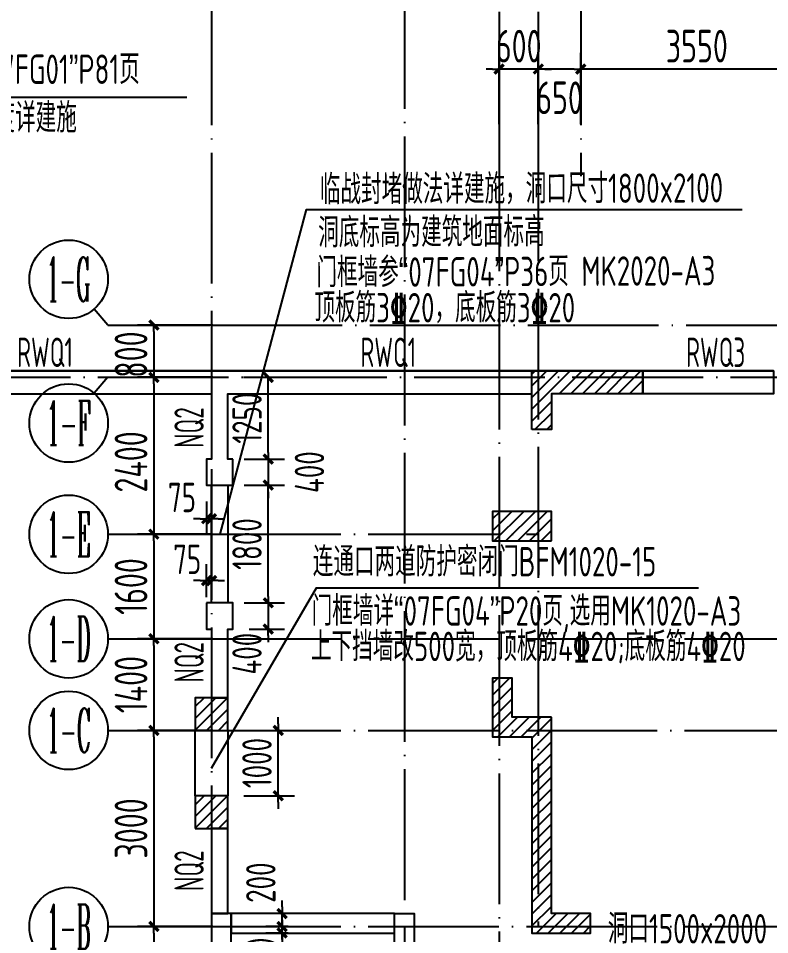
# Model space of a CAD drawing. Header units: millimetres. Extents: x 156735 to 386235, y 467499 to 703525.
# Drawn here: x 298241 to 309736, y 661020 to 675036 of the extents above; entities that cross this region are included whole.
import ezdxf
from ezdxf.enums import TextEntityAlignment as Align

# ---------------------------------------------------------------- set-up
doc = ezdxf.new("R2010")
doc.units = ezdxf.units.MM
doc.header["$LTSCALE"] = 100
doc.header["$PDMODE"] = 35
doc.header["$PDSIZE"] = 200
doc.linetypes.add('DOTE', pattern=[2.42, 2, -0.2, 0.02, -0.2])
for name, color, linetype in [('B-TEXT', 7, 'Continuous'), ('COLU', 7, 'Continuous'), ('colu-主楼', 7, 'Continuous'), ('h斜线-主楼', 7, 'Continuous'), ('h斜线-柱', 7, 'Continuous'), ('Q-AXIS', 3, 'Continuous'), ('Q-DIM', 4, 'Continuous'), ('Q-dote', 253, 'DOTE'), ('Q-TEXT', 2, 'Continuous'), ('Q-门框', 6, 'Continuous'), ('WALL', 3, 'Continuous'), ('wall-主楼', 2, 'Continuous')]:
    doc.layers.add(name, color=color, linetype=linetype)
doc.styles.add('_TCH_AXIS', font='COMPLEX', dxfattribs={"bigfont": 'GBCBIG'})
doc.styles.add('COMPLEX', font='tssdeng.shx', dxfattribs={"width": 0.7, "bigfont": 'tssdchn.shx'})
doc.styles.add('TSSD_Dimension', font='Tssdeng.shx', dxfattribs={"width": 0.7, "bigfont": 'hztxt.shx'})
doc.styles.add('TSSD_REIN', font='Tssdeng.shx', dxfattribs={"width": 0.7, "bigfont": 'hztxt.shx'})
doc.dimstyles.new('TSSD_100_100$0', dxfattribs={"dimtxt": 300, "dimasz": 100, "dimexe": 250, "dimexo": 250, "dimgap": 100, "dimtad": 1, "dimdec": 0, "dimzin": 0, "dimdsep": 46, "dimtxsty": 'TSSD_Dimension', "dimblk": '_tsdbk', "dimblk1": '_tsdbk', "dimblk2": '_tsdbk', "dimsah": 1, "dimcen": 0, "dimclrt": 7, "dimadec": 0, "dimazin": 0, "dimtfac": 1, "dimtdec": 0, "dimtix": 1, "dimtmove": 2, "dimatfit": 3, "dimldrblk": '_tsdbk', "dimfxl": 1, "dimtolj": 1, "dimtzin": 0, "dimarcsym": 0})
pattern_1 = [(45, (-467527.32, -323147.44), (-89.802561, 89.802561), [])]

# ---------------------------------------------------------------- blocks, each defined once
blk = doc.blocks.new('_tsdbk')
blk.add_line((-1, 0), (0, 0))
at = {"const_width": 0.5}
blk.add_lwpolyline([(-0.7, -0.7), (0.7, 0.7)], dxfattribs=at)
blk = doc.blocks.new('*D581')
at = {"layer": 'Defpoints', "color": 0}
for p in [(301465, 661145), (300315, 657445), (301465, 657445)]:
    blk.add_point(p, dxfattribs=at)
at = {"layer": 'Q-AXIS', "color": 0, "lineweight": -2}
for p, q in [((301215, 661145), (300065, 661145)), ((300315, 661045), (300315, 657545)), ((301215, 657445), (300065, 657445))]:
    blk.add_line(p, q, dxfattribs=at)
at = {"layer": 'Q-AXIS', "color": 0, "lineweight": -2, "xscale": 100, "yscale": 100, "zscale": 100}
for p, rotation in [((300315, 661145), 90), ((300315, 657445), 270)]:
    blk.add_blockref('_tsdbk', p, dxfattribs=dict(at, rotation=rotation))
at = {"layer": 'Q-AXIS', "color": 7, "insert": (299965, 659295), "char_height": 500, "attachment_point": 5, "rotation": 90, "style": 'TSSD_Dimension'}
blk.add_mtext('\\A1;3700', dxfattribs=at)
blk = doc.blocks.new('_AXISO')
blk.add_circle((0, 0), 0.5)
at = {"layer": 'B-TEXT', "style": 'COMPLEX', "width": 1.450893}
blk.add_attdef('A', text='', height=0.56, dxfattribs=at).set_placement((0.249375, -0.28), (0.749375, -0.28), align=Align.FIT)
blk = doc.blocks.new('*D590')
at = {"layer": 'Defpoints', "color": 0}
for p in [(301465, 669545), (300315, 667145), (301435, 667145)]:
    blk.add_point(p, dxfattribs=at)
at = {"layer": 'Q-AXIS', "color": 0, "lineweight": -2}
for p, q in [((301215, 669545), (300065, 669545)), ((300315, 669445), (300315, 667245)), ((301185, 667145), (300065, 667145))]:
    blk.add_line(p, q, dxfattribs=at)
at = {"layer": 'Q-AXIS', "color": 0, "lineweight": -2, "xscale": 100, "yscale": 100, "zscale": 100}
for p, rotation in [((300315, 669545), 90), ((300315, 667145), 270)]:
    blk.add_blockref('_tsdbk', p, dxfattribs=dict(at, rotation=rotation))
at = {"layer": 'Q-AXIS', "color": 7, "insert": (299965, 668251), "char_height": 500, "attachment_point": 5, "rotation": 90, "style": 'TSSD_Dimension'}
blk.add_mtext('\\A1;2400', dxfattribs=at)
blk = doc.blocks.new('*D591')
at = {"layer": 'Defpoints', "color": 0}
for p in [(301465, 664145), (300315, 661145), (301465, 661145)]:
    blk.add_point(p, dxfattribs=at)
at = {"layer": 'Q-AXIS', "color": 0, "lineweight": -2}
for p, q in [((301215, 664145), (300065, 664145)), ((300315, 664045), (300315, 661245)), ((301215, 661145), (300065, 661145))]:
    blk.add_line(p, q, dxfattribs=at)
at = {"layer": 'Q-AXIS', "color": 0, "lineweight": -2, "xscale": 100, "yscale": 100, "zscale": 100}
for p, rotation in [((300315, 664145), 90), ((300315, 661145), 270)]:
    blk.add_blockref('_tsdbk', p, dxfattribs=dict(at, rotation=rotation))
at = {"layer": 'Q-AXIS', "color": 7, "insert": (299965, 662645), "char_height": 500, "attachment_point": 5, "rotation": 90, "style": 'TSSD_Dimension'}
blk.add_mtext('\\A1;3000', dxfattribs=at)
blk = doc.blocks.new('*D592')
at = {"layer": 'Defpoints', "color": 0}
for p in [(301465, 665545), (300315, 664145), (301465, 664145)]:
    blk.add_point(p, dxfattribs=at)
at = {"layer": 'Q-AXIS', "color": 0, "lineweight": -2}
for p, q in [((301215, 665545), (300065, 665545)), ((300315, 665445), (300315, 664245)), ((301215, 664145), (300065, 664145))]:
    blk.add_line(p, q, dxfattribs=at)
at = {"layer": 'Q-AXIS', "color": 0, "lineweight": -2, "xscale": 100, "yscale": 100, "zscale": 100}
for p, rotation in [((300315, 665545), 90), ((300315, 664145), 270)]:
    blk.add_blockref('_tsdbk', p, dxfattribs=dict(at, rotation=rotation))
at = {"layer": 'Q-AXIS', "color": 7, "insert": (299965, 664845), "char_height": 500, "attachment_point": 5, "rotation": 90, "style": 'TSSD_Dimension'}
blk.add_mtext('\\A1;1400', dxfattribs=at)
blk = doc.blocks.new('*D593')
at = {"layer": 'Defpoints', "color": 0}
for p in [(301436, 667145), (300315, 665545), (301465, 665545)]:
    blk.add_point(p, dxfattribs=at)
at = {"layer": 'Q-AXIS', "color": 0, "lineweight": -2}
for p, q in [((301186, 667145), (300065, 667145)), ((300315, 667045), (300315, 665645)), ((301215, 665545), (300065, 665545))]:
    blk.add_line(p, q, dxfattribs=at)
at = {"layer": 'Q-AXIS', "color": 0, "lineweight": -2, "xscale": 100, "yscale": 100, "zscale": 100}
for p, rotation in [((300315, 667145), 90), ((300315, 665545), 270)]:
    blk.add_blockref('_tsdbk', p, dxfattribs=dict(at, rotation=rotation))
at = {"layer": 'Q-AXIS', "color": 7, "insert": (299965, 666345), "char_height": 500, "attachment_point": 5, "rotation": 90, "style": 'TSSD_Dimension'}
blk.add_mtext('\\A1;1600', dxfattribs=at)
blk = doc.blocks.new('*D594')
at = {"layer": 'Defpoints', "color": 0}
for p in [(301465, 670345), (300315, 669545), (301435, 669545)]:
    blk.add_point(p, dxfattribs=at)
at = {"layer": 'Q-AXIS', "color": 0, "lineweight": -2}
for p, q in [((301215, 670345), (300065, 670345)), ((300315, 670245), (300315, 669645)), ((301185, 669545), (300065, 669545))]:
    blk.add_line(p, q, dxfattribs=at)
at = {"layer": 'Q-AXIS', "color": 0, "lineweight": -2, "xscale": 100, "yscale": 100, "zscale": 100}
for p, rotation in [((300315, 670345), 90), ((300315, 669545), 270)]:
    blk.add_blockref('_tsdbk', p, dxfattribs=dict(at, rotation=rotation))
at = {"layer": 'Q-AXIS', "color": 7, "insert": (299965, 669892), "char_height": 500, "attachment_point": 5, "rotation": 90, "style": 'TSSD_Dimension'}
blk.add_mtext('\\A1;800', dxfattribs=at)
blk = doc.blocks.new('*D607')
at = {"layer": 'Defpoints', "color": 0}
for p in [(306846, 674260), (306846, 673168), (310396, 673168)]:
    blk.add_point(p, dxfattribs=at)
at = {"layer": 'Q-AXIS', "color": 0, "lineweight": -2}
for p, q in [((306846, 673418), (306846, 674510)), ((310396, 673418), (310396, 674510)), ((310296, 674260), (306946, 674260))]:
    blk.add_line(p, q, dxfattribs=at)
at = {"layer": 'Q-AXIS', "color": 0, "lineweight": -2, "xscale": 100, "yscale": 100, "zscale": 100, "rotation": 180}
blk.add_blockref('_tsdbk', (306846, 674260), dxfattribs=at)
at = {"layer": 'Q-AXIS', "color": 0, "lineweight": -2, "xscale": 100, "yscale": 100, "zscale": 100}
blk.add_blockref('_tsdbk', (310396, 674260), dxfattribs=at)
at = {"layer": 'Q-AXIS', "color": 7, "insert": (308621, 674610), "char_height": 500, "attachment_point": 5, "style": 'TSSD_Dimension'}
blk.add_mtext('\\A1;3550', dxfattribs=at)
blk = doc.blocks.new('*D608')
at = {"layer": 'Defpoints', "color": 0}
for p in [(306196, 674260), (306196, 673168), (306846, 673168)]:
    blk.add_point(p, dxfattribs=at)
at = {"layer": 'Q-AXIS', "color": 0, "lineweight": -2}
for p, q in [((306196, 673418), (306196, 674510)), ((306846, 673418), (306846, 674510)), ((306746, 674260), (306296, 674260))]:
    blk.add_line(p, q, dxfattribs=at)
at = {"layer": 'Q-AXIS', "color": 0, "lineweight": -2, "xscale": 100, "yscale": 100, "zscale": 100, "rotation": 180}
blk.add_blockref('_tsdbk', (306196, 674260), dxfattribs=at)
at = {"layer": 'Q-AXIS', "color": 0, "lineweight": -2, "xscale": 100, "yscale": 100, "zscale": 100}
blk.add_blockref('_tsdbk', (306846, 674260), dxfattribs=at)
at = {"layer": 'Q-AXIS', "color": 7, "insert": (306521, 673820), "char_height": 500, "attachment_point": 5, "style": 'TSSD_Dimension'}
blk.add_mtext('\\A1;650', dxfattribs=at)
blk = doc.blocks.new('*D609')
at = {"layer": 'Defpoints', "color": 0}
for p in [(305596, 674260), (305596, 673168), (306196, 673168)]:
    blk.add_point(p, dxfattribs=at)
at = {"layer": 'Q-AXIS', "color": 0, "lineweight": -2}
for p, q in [((305596, 673418), (305596, 674510)), ((306196, 673418), (306196, 674510)), ((305496, 674260), (305396, 674260)), ((306196, 674260), (305596, 674260)), ((306296, 674260), (306396, 674260))]:
    blk.add_line(p, q, dxfattribs=at)
at = {"layer": 'Q-AXIS', "color": 0, "lineweight": -2, "xscale": 100, "yscale": 100, "zscale": 100}
blk.add_blockref('_tsdbk', (305596, 674260), dxfattribs=at)
at = {"layer": 'Q-AXIS', "color": 0, "lineweight": -2, "xscale": 100, "yscale": 100, "zscale": 100, "rotation": 180}
blk.add_blockref('_tsdbk', (306196, 674260), dxfattribs=at)
at = {"layer": 'Q-AXIS', "color": 7, "insert": (305896, 674610), "char_height": 500, "attachment_point": 5, "style": 'TSSD_Dimension'}
blk.add_mtext('\\A1;600', dxfattribs=at)
blk = doc.blocks.new('*D868')
at = {"layer": 'Defpoints', "color": 0}
for p in [(301465, 664145), (302217, 664145), (301443, 663145)]:
    blk.add_point(p, dxfattribs=at)
at = {"layer": 'Q-DIM', "color": 0, "lineweight": -2}
for p, q in [((302217, 664245), (302217, 664345)), ((301715, 664145), (302467, 664145)), ((302217, 663145), (302217, 664145)), ((301693, 663145), (302467, 663145)), ((302217, 663045), (302217, 662945))]:
    blk.add_line(p, q, dxfattribs=at)
at = {"layer": 'Q-DIM', "color": 0, "lineweight": -2, "xscale": 100, "yscale": 100, "zscale": 100}
for p, rotation in [((302217, 664145), 270), ((302217, 663145), 90)]:
    blk.add_blockref('_tsdbk', p, dxfattribs=dict(at, rotation=rotation))
at = {"layer": 'Q-DIM', "color": 7, "insert": (301892, 663645), "char_height": 450, "attachment_point": 5, "rotation": 90, "style": 'TSSD_Dimension'}
blk.add_mtext('\\A1;1000', dxfattribs=at)
blk = doc.blocks.new('*D871')
at = {"layer": 'Defpoints', "color": 0}
for p in [(301446, 667895), (302065, 667895), (301446, 666095)]:
    blk.add_point(p, dxfattribs=at)
at = {"layer": 'Q-DIM', "color": 0, "lineweight": -2}
for p, q in [((301696, 667895), (302315, 667895)), ((302065, 666195), (302065, 667795)), ((301696, 666095), (302315, 666095))]:
    blk.add_line(p, q, dxfattribs=at)
at = {"layer": 'Q-DIM', "color": 0, "lineweight": -2, "xscale": 100, "yscale": 100, "zscale": 100}
for p, rotation in [((302065, 667895), 90), ((302065, 666095), 270)]:
    blk.add_blockref('_tsdbk', p, dxfattribs=dict(at, rotation=rotation))
at = {"layer": 'Q-DIM', "color": 7, "insert": (301740, 666995), "char_height": 450, "attachment_point": 5, "rotation": 90, "style": 'TSSD_Dimension'}
blk.add_mtext('\\A1;1800', dxfattribs=at)
blk = doc.blocks.new('*D872')
at = {"layer": 'Defpoints', "color": 0}
for p in [(301435, 669545), (302065, 669545), (301446, 668295)]:
    blk.add_point(p, dxfattribs=at)
at = {"layer": 'Q-DIM', "color": 0, "lineweight": -2}
for p, q in [((301685, 669545), (302315, 669545)), ((302065, 668395), (302065, 669445)), ((301696, 668295), (302315, 668295))]:
    blk.add_line(p, q, dxfattribs=at)
at = {"layer": 'Q-DIM', "color": 0, "lineweight": -2, "xscale": 100, "yscale": 100, "zscale": 100}
for p, rotation in [((302065, 669545), 90), ((302065, 668295), 270)]:
    blk.add_blockref('_tsdbk', p, dxfattribs=dict(at, rotation=rotation))
at = {"layer": 'Q-DIM', "color": 7, "insert": (301740, 668920), "char_height": 450, "attachment_point": 5, "rotation": 90, "style": 'TSSD_Dimension'}
blk.add_mtext('\\A1;1250', dxfattribs=at)
blk = doc.blocks.new('*D873')
at = {"layer": 'Defpoints', "color": 0}
for p in [(301521, 666095), (301521, 665695), (302065, 665695)]:
    blk.add_point(p, dxfattribs=at)
at = {"layer": 'Q-DIM', "color": 0, "lineweight": -2}
for p, q in [((302065, 666195), (302065, 666295)), ((301771, 666095), (302315, 666095)), ((302065, 666095), (302065, 665695)), ((301771, 665695), (302315, 665695)), ((302065, 665595), (302065, 665495))]:
    blk.add_line(p, q, dxfattribs=at)
at = {"layer": 'Q-DIM', "color": 0, "lineweight": -2, "xscale": 100, "yscale": 100, "zscale": 100}
for p, rotation in [((302065, 666095), 270), ((302065, 665695), 90)]:
    blk.add_blockref('_tsdbk', p, dxfattribs=dict(at, rotation=rotation))
at = {"layer": 'Q-DIM', "color": 7, "insert": (301740, 665318), "char_height": 450, "attachment_point": 5, "rotation": 90, "style": 'TSSD_Dimension'}
blk.add_mtext('\\A1;400', dxfattribs=at)
blk = doc.blocks.new('*D874')
at = {"layer": 'Defpoints', "color": 0}
for p in [(301446, 668295), (301446, 667895), (302065, 667895)]:
    blk.add_point(p, dxfattribs=at)
at = {"layer": 'Q-DIM', "color": 0, "lineweight": -2}
for p, q in [((302065, 668395), (302065, 668495)), ((301696, 668295), (302315, 668295)), ((302065, 668295), (302065, 667895)), ((301696, 667895), (302315, 667895)), ((302065, 667795), (302065, 667695))]:
    blk.add_line(p, q, dxfattribs=at)
at = {"layer": 'Q-DIM', "color": 0, "lineweight": -2, "xscale": 100, "yscale": 100, "zscale": 100}
for p, rotation in [((302065, 668295), 270), ((302065, 667895), 90)]:
    blk.add_blockref('_tsdbk', p, dxfattribs=dict(at, rotation=rotation))
at = {"layer": 'Q-DIM', "color": 7, "insert": (302695, 668095), "char_height": 450, "attachment_point": 5, "rotation": 90, "style": 'TSSD_Dimension'}
blk.add_mtext('\\A1;400', dxfattribs=at)
blk = doc.blocks.new('*D875')
at = {"layer": 'Defpoints', "color": 0}
for p in [(301196, 666436), (301121, 665934), (301196, 665934)]:
    blk.add_point(p, dxfattribs=at)
at = {"layer": 'Q-DIM', "color": 0, "lineweight": -2}
for p, q in [((301121, 666184), (301121, 666686)), ((301196, 666184), (301196, 666686)), ((301021, 666436), (300921, 666436)), ((301121, 666436), (301196, 666436)), ((301296, 666436), (301396, 666436))]:
    blk.add_line(p, q, dxfattribs=at)
at = {"layer": 'Q-DIM', "color": 0, "lineweight": -2, "xscale": 100, "yscale": 100, "zscale": 100}
blk.add_blockref('_tsdbk', (301121, 666436), dxfattribs=at)
at = {"layer": 'Q-DIM', "color": 0, "lineweight": -2, "xscale": 100, "yscale": 100, "zscale": 100, "rotation": 180}
blk.add_blockref('_tsdbk', (301196, 666436), dxfattribs=at)
at = {"layer": 'Q-DIM', "color": 7, "insert": (300824, 666761), "char_height": 450, "attachment_point": 5, "style": 'TSSD_Dimension'}
blk.add_mtext('\\A1;75', dxfattribs=at)
blk = doc.blocks.new('*D876')
at = {"layer": 'Defpoints', "color": 0}
for p in [(301121, 667895), (301196, 667895), (301121, 667382)]:
    blk.add_point(p, dxfattribs=at)
at = {"layer": 'Q-DIM', "color": 0, "lineweight": -2}
for p, q in [((301121, 667645), (301121, 667132)), ((301196, 667645), (301196, 667132)), ((301021, 667382), (300921, 667382)), ((301196, 667382), (301121, 667382)), ((301296, 667382), (301396, 667382))]:
    blk.add_line(p, q, dxfattribs=at)
at = {"layer": 'Q-DIM', "color": 0, "lineweight": -2, "xscale": 100, "yscale": 100, "zscale": 100}
blk.add_blockref('_tsdbk', (301121, 667382), dxfattribs=at)
at = {"layer": 'Q-DIM', "color": 0, "lineweight": -2, "xscale": 100, "yscale": 100, "zscale": 100, "rotation": 180}
blk.add_blockref('_tsdbk', (301196, 667382), dxfattribs=at)
at = {"layer": 'Q-DIM', "color": 7, "insert": (300745, 667707), "char_height": 450, "attachment_point": 5, "style": 'TSSD_Dimension'}
blk.add_mtext('\\A1;75', dxfattribs=at)
blk = doc.blocks.new('*D959')
at = {"layer": 'Defpoints', "color": 0}
for p in [(302276, 661145), (302617, 661145), (302617, 661045)]:
    blk.add_point(p, dxfattribs=at)
at = {"layer": 'Q-DIM', "color": 0, "lineweight": -2}
for p, q in [((302276, 661245), (302276, 661345)), ((302367, 661145), (302026, 661145)), ((302276, 661045), (302276, 661145)), ((302367, 661045), (302026, 661045)), ((302276, 660945), (302276, 660845))]:
    blk.add_line(p, q, dxfattribs=at)
at = {"layer": 'Q-DIM', "color": 0, "lineweight": -2, "xscale": 100, "yscale": 100, "zscale": 100}
for p, rotation in [((302276, 661145), 270), ((302276, 661045), 90)]:
    blk.add_blockref('_tsdbk', p, dxfattribs=dict(at, rotation=rotation))
at = {"layer": 'Q-DIM', "color": 7, "insert": (301951, 660694), "char_height": 450, "attachment_point": 5, "rotation": 90, "style": 'TSSD_Dimension'}
blk.add_mtext('\\A1;100', dxfattribs=at)
blk = doc.blocks.new('*D960')
at = {"layer": 'Defpoints', "color": 0}
for p in [(302276, 661345), (302691, 661345), (302617, 661145)]:
    blk.add_point(p, dxfattribs=at)
at = {"layer": 'Q-DIM', "color": 0, "lineweight": -2}
for p, q in [((302276, 661445), (302276, 661545)), ((302441, 661345), (302026, 661345)), ((302276, 661145), (302276, 661345)), ((302367, 661145), (302026, 661145)), ((302276, 661045), (302276, 660945))]:
    blk.add_line(p, q, dxfattribs=at)
at = {"layer": 'Q-DIM', "color": 0, "lineweight": -2, "xscale": 100, "yscale": 100, "zscale": 100}
for p, rotation in [((302276, 661345), 270), ((302276, 661145), 90)]:
    blk.add_blockref('_tsdbk', p, dxfattribs=dict(at, rotation=rotation))
at = {"layer": 'Q-DIM', "color": 7, "insert": (301951, 661816), "char_height": 450, "attachment_point": 5, "rotation": 90, "style": 'TSSD_Dimension'}
blk.add_mtext('\\A1;200', dxfattribs=at)

msp = doc.modelspace()

# ---------------------------------------------------------------- hatches: boundary and pattern name
at = {"layer": 'h斜线-主楼'}
h = msp.add_hatch(dxfattribs=at)
h.set_pattern_fill('ANSI31', color=256, scale=40, style=0)
h.set_pattern_definition(pattern_1)
h.paths.add_polyline_path([(306096.5, 668744.7), (306096.5, 669644.7), (307796.5, 669644.7), (307796.5, 669294.7), (306396.5, 669294.7), (306396.5, 668744.7)])
h = msp.add_hatch(dxfattribs=at)
h.set_pattern_fill('ANSI31', color=256, scale=40, style=0)
h.set_pattern_definition(pattern_1)
h.paths.add_polyline_path([(306396.5, 667044.7), (306396.5, 667494.7), (305496.5, 667494.7), (305496.5, 667044.7)])
h = msp.add_hatch(dxfattribs=at)
h.set_pattern_fill('ANSI31', color=256, scale=40, style=0)
h.set_pattern_definition(pattern_1)
h.paths.add_polyline_path([(306396.5, 664344.7), (305796.5, 664344.7), (305796.5, 664944.7), (305496.5, 664944.7), (305496.5, 664044.7), (306096.5, 664044.7), (306096.5, 661044.7), (306996.5, 661044.7), (306996.5, 661344.7), (306396.5, 661344.7)])
at = {"layer": 'h斜线-柱'}
h = msp.add_hatch(dxfattribs=at)
h.set_pattern_fill('ANSI31', color=256, scale=40, style=0)
h.set_pattern_definition([(45, (-467527.32, -321647.44), (-89.802561, 89.802561), [])])
h.paths.add_polyline_path([(300946.5, 664144.7), (301446.5, 664144.7), (301446.5, 664644.7), (300946.5, 664644.7)])
h = msp.add_hatch(dxfattribs=at)
h.set_pattern_fill('ANSI31', color=256, scale=40, style=0)
h.set_pattern_definition(pattern_1)
h.paths.add_polyline_path([(300946.5, 662644.7), (301446.5, 662644.7), (301446.5, 663144.7), (300946.5, 663144.7)])

# ---------------------------------------------------------------- linework, layer by layer
at = {"color": 3, "lineweight": 30}
msp.add_lwpolyline([(295596.5, 669644.7), (306096.5, 669644.7)], dxfattribs=at)
at = {"color": 2, "lineweight": 30}
msp.add_lwpolyline([(306096.5, 669644.7), (307796.5, 669644.7)], dxfattribs=at)
at = {"color": 1, "lineweight": 30}
msp.add_lwpolyline([(307796.5, 669644.7), (309796.5, 669644.7)], dxfattribs=at)
at = {"layer": 'COLU'}
for points in [[(300946.5, 664144.7), (301446.5, 664144.7), (301446.5, 664644.7), (300946.5, 664644.7)], [(300946.5, 662644.7), (301446.5, 662644.7), (301446.5, 663144.7), (300946.5, 663144.7)]]:
    msp.add_lwpolyline(points, close=True, dxfattribs=at)
at = {"layer": 'colu-主楼'}
msp.add_lwpolyline([(306396.5, 667044.7), (306396.5, 667494.7), (305496.5, 667494.7), (305496.5, 667044.7)], close=True, dxfattribs=at)
at = {"layer": 'Q-AXIS'}
for p, q in [((305596.5, 675133), (305596.5, 673167.5)), ((306196.5, 675133), (306196.5, 673167.5)), ((299611.1, 670344.7), (299401.6, 670589.2)), ((299611.1, 670344.7), (301173.2, 670344.7)), ((299611.1, 669544.7), (299401.6, 669300.3)), ((299611.1, 669544.7), (301173.2, 669544.7)), ((299611.1, 667144.7), (301173.2, 667144.7)), ((299611.1, 665544.7), (301173.2, 665544.7)), ((299611.1, 664144.7), (301173.2, 664144.7)), ((299611.1, 661144.7), (301173.2, 661144.7))]:
    msp.add_line(p, q, dxfattribs=at)
at = {"layer": 'Q-dote', "ltscale": 10}
for p, q in [((304146.5, 678069.9), (304146.5, 656893.4)), ((301196.5, 677819.9), (301196.5, 628994.7)), ((306846.5, 677819.9), (306846.5, 672620.9)), ((306196.5, 673320.4), (306196.5, 661144.7)), ((305596.5, 673167.5), (305596.5, 648623.3)), ((301196.5, 670344.7), (366898.7, 670344.7)), ((292196.5, 669544.7), (310396.5, 669544.7)), ((301173.2, 667144.7), (306196.5, 667144.7)), ((301173.2, 665544.7), (366857.1, 665544.7)), ((301173.2, 664144.7), (366857.1, 664144.7)), ((301173.2, 661144.7), (310496.5, 661144.7))]:
    msp.add_line(p, q, dxfattribs=at)
at = {"layer": 'Q-TEXT'}
for p, q in [((295365, 673830.5), (300819.1, 673830.5)), ((302644.4, 672113.2), (301321.5, 667144.7)), ((302644.4, 672113.2), (309315.4, 672113.2))]:
    msp.add_line(p, q, dxfattribs=at)
msp.add_lwpolyline([(301196.5, 663565.9), (302802.8, 666325.7), (308647.3, 666325.7)], dxfattribs=at)
msp.add_lwpolyline([(303996.5, 661344.7), (301496.5, 661344.7), (301496.5, 661044.7), (303996.5, 661044.7)], close=True, dxfattribs=at)
at = {"layer": 'Q-门框'}
for points in [[(301196.5, 667894.7), (301446.5, 667894.7), (301446.5, 666094.7), (301196.5, 666094.7)], [(300946.5, 664144.7), (301446.5, 664144.7), (301446.5, 663144.7), (300946.5, 663144.7)]]:
    msp.add_lwpolyline(points, close=True, dxfattribs=at)
at = {"layer": 'WALL'}
for points in [[(301521.5, 668294.7), (301446.5, 668294.7), (301446.5, 669294.7), (306096.5, 669294.7), (306096.5, 669644.7), (295696.5, 669644.7), (295696.5, 669294.7), (301196.5, 669294.7), (301196.5, 668294.7), (301121.5, 668294.7), (301121.5, 667894.7), (301521.5, 667894.7)], [(307796.5, 669644.7), (309796.5, 669644.7), (309796.5, 669294.7), (307796.5, 669294.7)], [(301121.5, 666094.7), (301121.5, 665694.7), (301196.5, 665694.7), (301196.5, 664644.7), (301446.5, 664644.7), (301446.5, 665694.7), (301521.5, 665694.7), (301521.5, 666094.7)], [(301196.5, 662644.7), (301196.5, 661344.7), (301446.5, 661344.7), (301446.5, 662644.7)]]:
    msp.add_lwpolyline(points, close=True, dxfattribs=at)
msp.add_lwpolyline([(301196.5, 657844.7), (301496.5, 657844.7), (301496.5, 661344.7), (301196.5, 661344.7), (301196.5, 657844.7)], dxfattribs=at)
msp.add_lwpolyline([(303996.5, 656894.7), (303996.5, 661344.7), (304296.5, 661344.7), (304296.5, 656894.7, 0.4142136)], format="xyb", dxfattribs=at)
at = {"layer": 'wall-主楼'}
for points in [[(306096.5, 668744.7), (306096.5, 669644.7), (307796.5, 669644.7), (307796.5, 669294.7), (306396.5, 669294.7), (306396.5, 668744.7)], [(306396.5, 664344.7), (305796.5, 664344.7), (305796.5, 664944.7), (305496.5, 664944.7), (305496.5, 664044.7), (306096.5, 664044.7), (306096.5, 661044.7), (306996.5, 661044.7), (306996.5, 661344.7), (306396.5, 661344.7)]]:
    msp.add_lwpolyline(points, close=True, dxfattribs=at)

# ---------------------------------------------------------------- block references
at = {"layer": 'Q-AXIS'}
ref = msp.add_blockref('_AXISO', (299011.1, 671044.7), dxfattribs=dict(at, xscale=1199.999999999998, yscale=1200, zscale=1200, rotation=359.9996457873818))
ref.add_attrib('A', '1-G', dxfattribs={"color": 7, "height": 678.82, "rotation": 359.99965, "style": '_TCH_AXIS', "width": 0.355932}).set_placement((298671.7, 670705.3), (299350.6, 670705.3), align=Align.FIT)
ref = msp.add_blockref('_AXISO', (299011.1, 668844.7), dxfattribs=dict(at, xscale=1199.999999999998, yscale=1200, zscale=1200, rotation=359.9996457873818))
ref.add_attrib('A', '1-F', dxfattribs={"color": 7, "height": 678.82, "rotation": 359.99965, "style": '_TCH_AXIS', "width": 0.368421}).set_placement((298671.7, 668505.3), (299350.6, 668505.3), align=Align.FIT)
ref = msp.add_blockref('_AXISO', (299011.1, 667144.7), dxfattribs=dict(at, xscale=1199.999999999998, yscale=1200, zscale=1200, rotation=359.9996457873818))
ref.add_attrib('A', '1-E', dxfattribs={"color": 7, "height": 678.82, "rotation": 359.99965, "style": '_TCH_AXIS', "width": 0.368421}).set_placement((298671.7, 666805.3), (299350.6, 666805.3), align=Align.FIT)
ref = msp.add_blockref('_AXISO', (299011.1, 665544.7), dxfattribs=dict(at, xscale=1199.999999999998, yscale=1200, zscale=1200, rotation=359.9996457873818))
ref.add_attrib('A', '1-D', dxfattribs={"color": 7, "height": 678.82, "rotation": 359.99965, "style": '_TCH_AXIS', "width": 0.362069}).set_placement((298671.7, 665205.3), (299350.6, 665205.3), align=Align.FIT)
ref = msp.add_blockref('_AXISO', (299011.1, 664144.7), dxfattribs=dict(at, xscale=1199.999999999998, yscale=1200, zscale=1200, rotation=359.9996457873818))
ref.add_attrib('A', '1-C', dxfattribs={"color": 7, "height": 678.82, "rotation": 359.99965, "style": '_TCH_AXIS', "width": 0.375}).set_placement((298671.7, 663805.3), (299350.6, 663805.3), align=Align.FIT)
ref = msp.add_blockref('_AXISO', (299011.1, 661144.7), dxfattribs=dict(at, xscale=1199.999999999998, yscale=1200, zscale=1200, rotation=359.9996457873818))
ref.add_attrib('A', '1-B', dxfattribs={"color": 7, "height": 678.82, "rotation": 359.99965, "style": '_TCH_AXIS', "width": 0.362069}).set_placement((298671.7, 660805.3), (299350.6, 660805.3), align=Align.FIT)

# ---------------------------------------------------------------- texts
at = {"layer": 'Q-TEXT', "style": 'TSSD_REIN'}
for s, rotation, width, p in [('电缆井做法详“07FG01”P81页', 360, 0.7, (295733.7, 674031.3)), ('其中 H， h高度详建施', 360, 0.7, (295752, 673289.1)), ('临战封堵做法详建施，洞口尺寸1800x2100', 0.27833, 0.7, (302854.6, 672189.1)), ('洞底标高为建筑地面标高', 0.27833, 0.7, (302829.7, 671530.6)), ('门框墙参“07FG04”P36页 MK2020-A3', 0.27833, 0.7, (302802.3, 670922.4)), ('RWQ1', 360, 0.6, (298222.2, 669702.4)), ('RWQ1', 360, 0.6, (303474.1, 669702.4)), ('RWQ3', 360, 0.6, (308456.4, 669702.4)), ('NQ2', 90, 0.6, (301078.5, 668465)), ('NQ2', 90, 0.6, (301078.5, 664875.1)), ('NQ2', 90, 0.6, (301078.5, 661687.3))]:
    msp.add_text(s, height=450, rotation=rotation, dxfattribs=dict(at, width=width)).set_placement(p)
at = {"layer": 'Q-TEXT', "style": 'TSSD_REIN', "width": 0.7}
for s, p in [('顶板筋3%%13220，底板筋3%%13220', (302770.5, 670384.6)), ('连通口两道防护密闭门BFM1020-15', (302746.1, 666499.2)), ('门框墙详“07FG04”P20页,选用MK1020-A3', (302728.4, 665746.2)), ('上下挡墙改500宽，顶板筋4\x8420;底板筋4\x8420', (302717.7, 665203.8)), ('洞口1500x2000', (307259.1, 660885.4))]:
    msp.add_text(s, height=450, dxfattribs=at).set_placement(p)

# ---------------------------------------------------------------- dimensions: what is measured, and where the dimension line sits
at = {"layer": 'Q-AXIS'}
for base, p1, p2, angle, picture, middle in [((305596.5, 674260), (306196.5, 673167.5), (305596.5, 673167.5), 180, '*D609', (305896.5, 674610)), ((306846.5, 674260), (310396.5, 673167.5), (306846.5, 673167.5), 180, '*D607', (308621.5, 674610)), ((300314.8, 665544.7), (301435.9, 667144.7), (301464.8, 665544.7), 90, '*D593', (299964.8, 666344.7)), ((300314.8, 664144.7), (301464.8, 665544.7), (301464.8, 664144.7), 90, '*D592', (299964.8, 664844.7)), ((300314.8, 661144.7), (301464.8, 664144.7), (301464.8, 661144.7), 90, '*D591', (299964.8, 662644.7)), ((300314.8, 657444.7), (301464.8, 661144.7), (301464.8, 657444.7), 90, '*D581', (299964.8, 659294.7))]:
    dim = msp.add_linear_dim(base=base, p1=p1, p2=p2, angle=angle, dimstyle='TSSD_100_100$0', override={"dimtxt": 500}, dxfattribs=at)
    dim.commit()
    dim.dimension.update_dxf_attribs({"geometry": picture, "text_midpoint": middle})
for base, p1, p2, angle, picture, middle in [((306196.5, 674260), (306846.5, 673167.5), (306196.5, 673167.5), 180, '*D608', (306521.5, 673820.4)), ((300314.8, 669544.7), (301464.8, 670344.7), (301435, 669544.7), 90, '*D594', (299964.8, 669892.1)), ((300314.8, 667144.7), (301464.8, 669544.7), (301435, 667144.7), 90, '*D590', (299964.8, 668250.9))]:
    dim = msp.add_linear_dim(base=base, p1=p1, p2=p2, angle=angle, dimstyle='TSSD_100_100$0', override={"dimtxt": 500}, dxfattribs=at)
    dim.commit()
    dim.dimension.update_dxf_attribs({"geometry": picture, "text_midpoint": middle, "dimtype": 160})
at = {"layer": 'Q-DIM'}
for base, p1, p2, picture, middle in [((302064.5, 669544.7), (301446.5, 668294.7), (301435, 669544.7), '*D872', (301739.5, 668919.7)), ((302064.5, 667894.7), (301446.5, 666094.7), (301446.5, 667894.7), '*D871', (301739.5, 666994.7)), ((302216.7, 664144.7), (301442.6, 663144.7), (301464.8, 664144.7), '*D868', (301891.7, 663644.7))]:
    dim = msp.add_linear_dim(base=base, p1=p1, p2=p2, angle=90, dimstyle='TSSD_100_100$0', override={"dimtxt": 450}, dxfattribs=at)
    dim.commit()
    dim.dimension.update_dxf_attribs({"geometry": picture, "text_midpoint": middle})
for base, p1, p2, picture, middle in [((302064.5, 667894.7), (301446.5, 668294.7), (301446.5, 667894.7), '*D874', (302694.6, 668094.7)), ((302064.5, 665694.7), (301521.5, 666094.7), (301521.5, 665694.7), '*D873', (301739.5, 665317.7)), ((302275.9, 661344.7), (302617.2, 661144.7), (302691.3, 661344.7), '*D960', (301950.9, 661815.6)), ((302275.9, 661144.7), (302617.2, 661044.7), (302617.2, 661144.7), '*D959', (301950.9, 660693.7))]:
    dim = msp.add_linear_dim(base=base, p1=p1, p2=p2, angle=90, dimstyle='TSSD_100_100$0', override={"dimtxt": 450}, dxfattribs=at)
    dim.commit()
    dim.dimension.update_dxf_attribs({"geometry": picture, "text_midpoint": middle, "dimtype": 160})
for base, p1, p2, picture, middle in [((301121.5, 667381.7), (301196.5, 667894.7), (301121.5, 667894.7), '*D876', (300745.3, 667706.7)), ((301196.5, 666435.8), (301121.5, 665934.3), (301196.5, 665934.3), '*D875', (300823.7, 666760.8))]:
    dim = msp.add_linear_dim(base=base, p1=p1, p2=p2, dimstyle='TSSD_100_100$0', override={"dimtxt": 450}, dxfattribs=at)
    dim.commit()
    dim.dimension.update_dxf_attribs({"geometry": picture, "text_midpoint": middle, "dimtype": 160})

doc.saveas('drawing.dxf')
